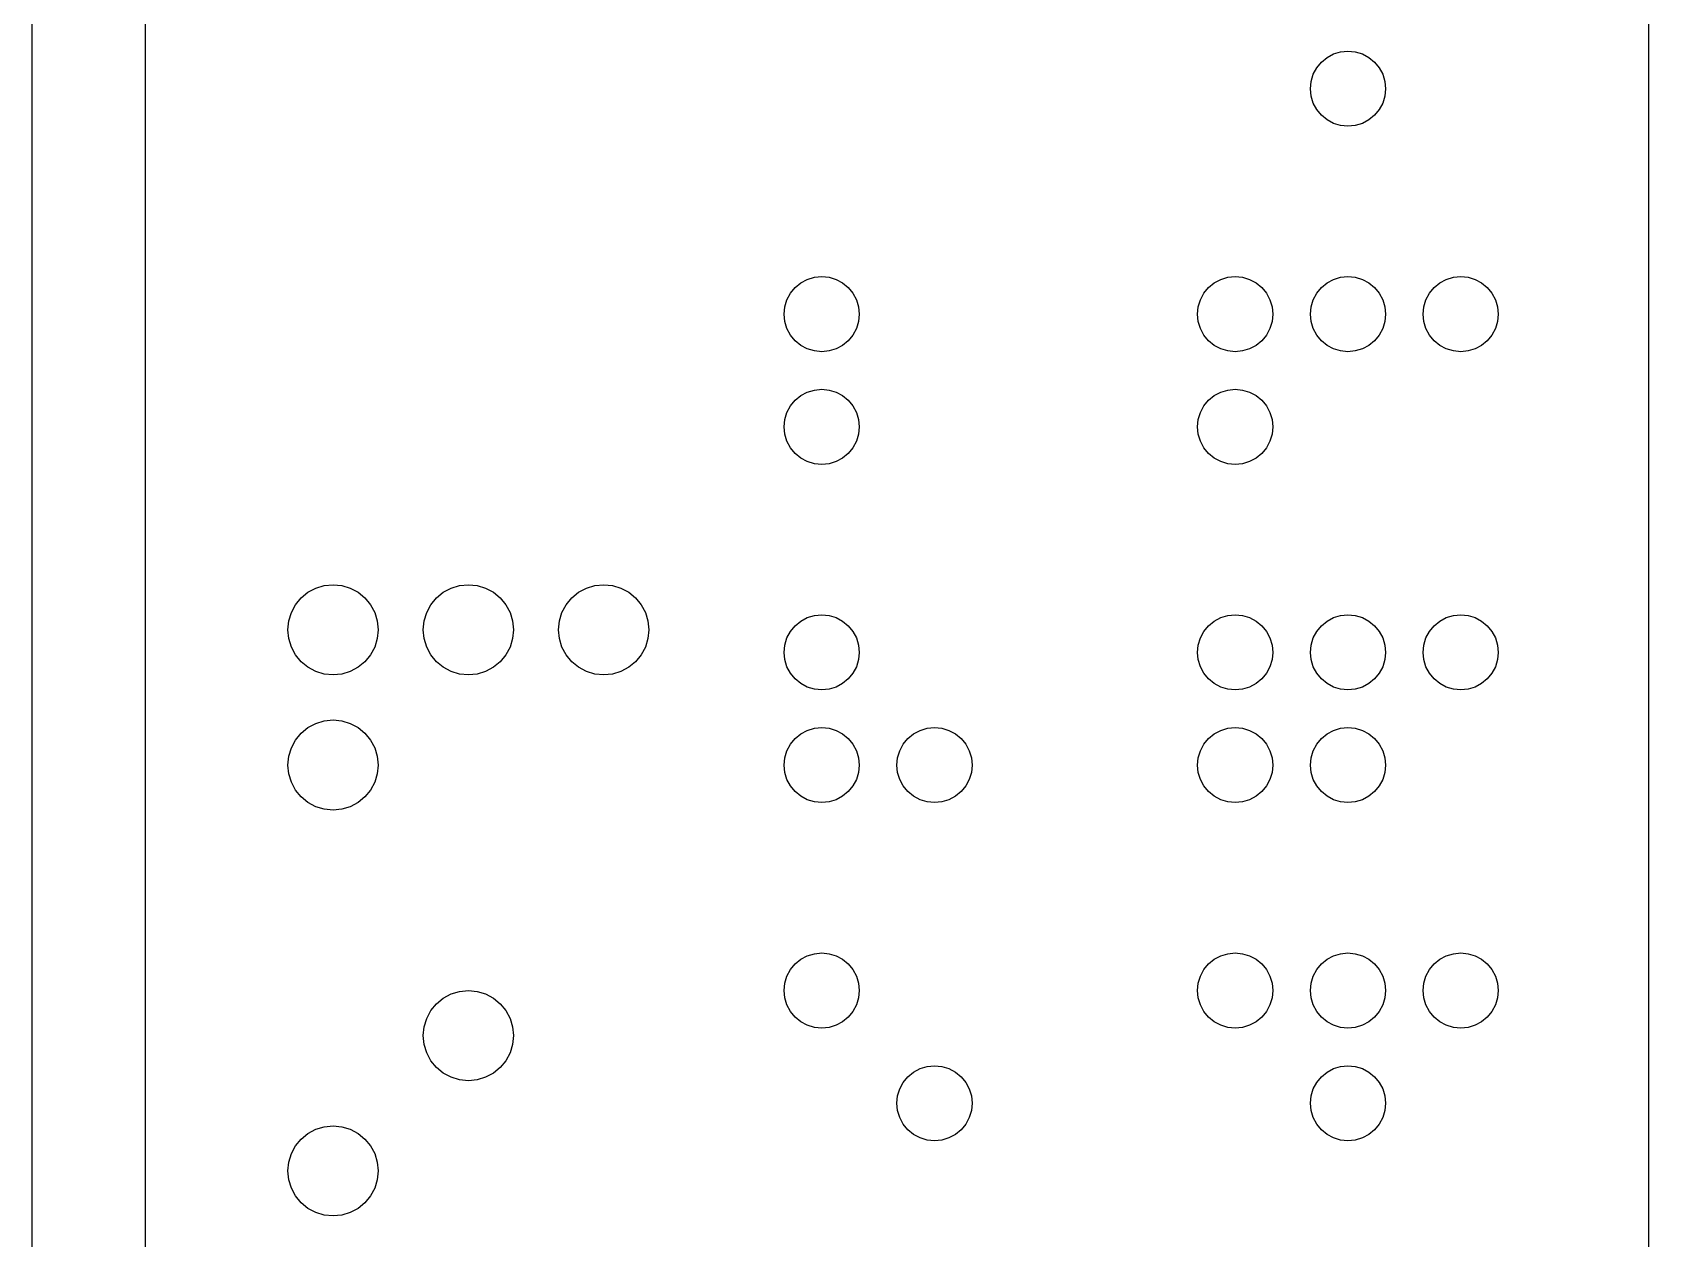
# Model space of a CAD drawing. Header units: metres. Extents: x 13 to 210, y -112 to 112.
# Drawn here: x 167 to 210, y 16.4 to 48.5 of the extents above; entities that cross this region are included whole.
import ezdxf

# ---------------------------------------------------------------- set-up
doc = ezdxf.new("R2010")
doc.units = ezdxf.units.M

msp = doc.modelspace()

# ---------------------------------------------------------------- linework, layer by layer
for p, q in [((167, -106), (167, 106)), ((170, 106), (170, -106)), ((210, -106), (210, 106)), ((201.293, 47.7071), (201.444, 47.8315)), ((201.444, 47.8315), (201.617, 47.9239)), ((201.617, 47.9239), (201.805, 47.9808)), ((201.805, 47.9808), (202, 48)), ((202, 48), (202.195, 47.9808)), ((202.195, 47.9808), (202.383, 47.9239)), ((202.383, 47.9239), (202.556, 47.8315)), ((202.556, 47.8315), (202.707, 47.7071)), ((201.019, 47.1951), (201.076, 47.3827)), ((201.076, 47.3827), (201.169, 47.5556)), ((201.169, 47.5556), (201.293, 47.7071)), ((202.707, 47.7071), (202.831, 47.5556)), ((202.831, 47.5556), (202.924, 47.3827)), ((202.924, 47.3827), (202.981, 47.1951)), ((201, 47), (201.019, 47.1951)), ((201.019, 46.8049), (201, 47)), ((202.981, 47.1951), (203, 47)), ((203, 47), (202.981, 46.8049)), ((201.076, 46.6173), (201.019, 46.8049)), ((201.169, 46.4444), (201.076, 46.6173)), ((201.293, 46.2929), (201.169, 46.4444)), ((202.831, 46.4444), (202.707, 46.2929)), ((202.924, 46.6173), (202.831, 46.4444)), ((202.981, 46.8049), (202.924, 46.6173)), ((201.444, 46.1685), (201.293, 46.2929)), ((201.617, 46.0761), (201.444, 46.1685)), ((201.805, 46.0192), (201.617, 46.0761)), ((202, 46), (201.805, 46.0192)), ((202.195, 46.0192), (202, 46)), ((202.383, 46.0761), (202.195, 46.0192)), ((202.556, 46.1685), (202.383, 46.0761)), ((202.707, 46.2929), (202.556, 46.1685)), ((187.293, 41.7071), (187.444, 41.8315)), ((187.444, 41.8315), (187.617, 41.9239)), ((187.617, 41.9239), (187.805, 41.9808)), ((187.805, 41.9808), (188, 42)), ((188, 42), (188.195, 41.9808)), ((188.195, 41.9808), (188.383, 41.9239)), ((188.383, 41.9239), (188.556, 41.8315)), ((188.556, 41.8315), (188.707, 41.7071)), ((198.293, 41.7071), (198.444, 41.8315)), ((198.444, 41.8315), (198.617, 41.9239)), ((198.617, 41.9239), (198.805, 41.9808)), ((198.805, 41.9808), (199, 42)), ((199, 42), (199.195, 41.9808)), ((199.195, 41.9808), (199.383, 41.9239)), ((199.383, 41.9239), (199.556, 41.8315)), ((199.556, 41.8315), (199.707, 41.7071)), ((201.293, 41.7071), (201.444, 41.8315)), ((201.444, 41.8315), (201.617, 41.9239)), ((201.617, 41.9239), (201.805, 41.9808)), ((201.805, 41.9808), (202, 42)), ((202, 42), (202.195, 41.9808)), ((202.195, 41.9808), (202.383, 41.9239)), ((202.383, 41.9239), (202.556, 41.8315)), ((202.556, 41.8315), (202.707, 41.7071)), ((204.293, 41.7071), (204.444, 41.8315)), ((204.444, 41.8315), (204.617, 41.9239)), ((204.617, 41.9239), (204.805, 41.9808)), ((204.805, 41.9808), (205, 42)), ((205, 42), (205.195, 41.9808)), ((205.195, 41.9808), (205.383, 41.9239)), ((205.383, 41.9239), (205.556, 41.8315)), ((205.556, 41.8315), (205.707, 41.7071)), ((187.019, 41.1951), (187.076, 41.3827)), ((187.076, 41.3827), (187.169, 41.5556)), ((187.169, 41.5556), (187.293, 41.7071)), ((188.707, 41.7071), (188.831, 41.5556)), ((188.831, 41.5556), (188.924, 41.3827)), ((188.924, 41.3827), (188.981, 41.1951)), ((198.019, 41.1951), (198.076, 41.3827)), ((198.076, 41.3827), (198.169, 41.5556)), ((198.169, 41.5556), (198.293, 41.7071)), ((199.707, 41.7071), (199.831, 41.5556)), ((199.831, 41.5556), (199.924, 41.3827)), ((199.924, 41.3827), (199.981, 41.1951)), ((201.019, 41.1951), (201.076, 41.3827)), ((201.076, 41.3827), (201.169, 41.5556)), ((201.169, 41.5556), (201.293, 41.7071)), ((202.707, 41.7071), (202.831, 41.5556)), ((202.831, 41.5556), (202.924, 41.3827)), ((202.924, 41.3827), (202.981, 41.1951)), ((204.019, 41.1951), (204.076, 41.3827)), ((204.076, 41.3827), (204.169, 41.5556)), ((204.169, 41.5556), (204.293, 41.7071)), ((205.707, 41.7071), (205.831, 41.5556)), ((205.831, 41.5556), (205.924, 41.3827)), ((205.924, 41.3827), (205.981, 41.1951)), ((187, 41), (187.019, 41.1951)), ((187.019, 40.8049), (187, 41)), ((188.981, 41.1951), (189, 41)), ((189, 41), (188.981, 40.8049)), ((198, 41), (198.019, 41.1951)), ((198.019, 40.8049), (198, 41)), ((199.981, 41.1951), (200, 41)), ((200, 41), (199.981, 40.8049)), ((201, 41), (201.019, 41.1951)), ((201.019, 40.8049), (201, 41)), ((202.981, 41.1951), (203, 41)), ((203, 41), (202.981, 40.8049)), ((204, 41), (204.019, 41.1951)), ((204.019, 40.8049), (204, 41)), ((205.981, 41.1951), (206, 41)), ((206, 41), (205.981, 40.8049)), ((187.076, 40.6173), (187.019, 40.8049)), ((187.169, 40.4444), (187.076, 40.6173)), ((187.293, 40.2929), (187.169, 40.4444)), ((188.831, 40.4444), (188.707, 40.2929)), ((188.924, 40.6173), (188.831, 40.4444)), ((188.981, 40.8049), (188.924, 40.6173)), ((198.076, 40.6173), (198.019, 40.8049)), ((198.169, 40.4444), (198.076, 40.6173)), ((198.293, 40.2929), (198.169, 40.4444)), ((199.831, 40.4444), (199.707, 40.2929)), ((199.924, 40.6173), (199.831, 40.4444)), ((199.981, 40.8049), (199.924, 40.6173)), ((201.076, 40.6173), (201.019, 40.8049)), ((201.169, 40.4444), (201.076, 40.6173)), ((201.293, 40.2929), (201.169, 40.4444)), ((202.831, 40.4444), (202.707, 40.2929)), ((202.924, 40.6173), (202.831, 40.4444)), ((202.981, 40.8049), (202.924, 40.6173)), ((204.076, 40.6173), (204.019, 40.8049)), ((204.169, 40.4444), (204.076, 40.6173)), ((204.293, 40.2929), (204.169, 40.4444)), ((205.831, 40.4444), (205.707, 40.2929)), ((205.924, 40.6173), (205.831, 40.4444)), ((205.981, 40.8049), (205.924, 40.6173)), ((187.444, 40.1685), (187.293, 40.2929)), ((187.617, 40.0761), (187.444, 40.1685)), ((187.805, 40.0192), (187.617, 40.0761)), ((188, 40), (187.805, 40.0192)), ((188.195, 40.0192), (188, 40)), ((188.383, 40.0761), (188.195, 40.0192)), ((188.556, 40.1685), (188.383, 40.0761)), ((188.707, 40.2929), (188.556, 40.1685)), ((198.444, 40.1685), (198.293, 40.2929)), ((198.617, 40.0761), (198.444, 40.1685)), ((198.805, 40.0192), (198.617, 40.0761)), ((199, 40), (198.805, 40.0192)), ((199.195, 40.0192), (199, 40)), ((199.383, 40.0761), (199.195, 40.0192)), ((199.556, 40.1685), (199.383, 40.0761)), ((199.707, 40.2929), (199.556, 40.1685)), ((201.444, 40.1685), (201.293, 40.2929)), ((201.617, 40.0761), (201.444, 40.1685)), ((201.805, 40.0192), (201.617, 40.0761)), ((202, 40), (201.805, 40.0192)), ((202.195, 40.0192), (202, 40)), ((202.383, 40.0761), (202.195, 40.0192)), ((202.556, 40.1685), (202.383, 40.0761)), ((202.707, 40.2929), (202.556, 40.1685)), ((204.444, 40.1685), (204.293, 40.2929)), ((204.617, 40.0761), (204.444, 40.1685)), ((204.805, 40.0192), (204.617, 40.0761)), ((205, 40), (204.805, 40.0192)), ((205.195, 40.0192), (205, 40)), ((205.383, 40.0761), (205.195, 40.0192)), ((205.556, 40.1685), (205.383, 40.0761)), ((205.707, 40.2929), (205.556, 40.1685)), ((187.169, 38.5556), (187.293, 38.7071)), ((187.293, 38.7071), (187.444, 38.8315)), ((187.444, 38.8315), (187.617, 38.9239)), ((187.617, 38.9239), (187.805, 38.9808)), ((187.805, 38.9808), (188, 39)), ((188, 39), (188.195, 38.9808)), ((188.195, 38.9808), (188.383, 38.9239)), ((188.383, 38.9239), (188.556, 38.8315)), ((188.556, 38.8315), (188.707, 38.7071)), ((188.707, 38.7071), (188.831, 38.5556)), ((198.169, 38.5556), (198.293, 38.7071)), ((198.293, 38.7071), (198.444, 38.8315)), ((198.444, 38.8315), (198.617, 38.9239)), ((198.617, 38.9239), (198.805, 38.9808)), ((198.805, 38.9808), (199, 39)), ((199, 39), (199.195, 38.9808)), ((199.195, 38.9808), (199.383, 38.9239)), ((199.383, 38.9239), (199.556, 38.8315)), ((199.556, 38.8315), (199.707, 38.7071)), ((199.707, 38.7071), (199.831, 38.5556)), ((187.019, 38.1951), (187.076, 38.3827)), ((187.076, 38.3827), (187.169, 38.5556)), ((188.831, 38.5556), (188.924, 38.3827)), ((188.924, 38.3827), (188.981, 38.1951)), ((198.019, 38.1951), (198.076, 38.3827)), ((198.076, 38.3827), (198.169, 38.5556)), ((199.831, 38.5556), (199.924, 38.3827)), ((199.924, 38.3827), (199.981, 38.1951)), ((187, 38), (187.019, 38.1951)), ((187.019, 37.8049), (187, 38)), ((188.981, 38.1951), (189, 38)), ((189, 38), (188.981, 37.8049)), ((198, 38), (198.019, 38.1951)), ((198.019, 37.8049), (198, 38)), ((199.981, 38.1951), (200, 38)), ((200, 38), (199.981, 37.8049)), ((187.076, 37.6173), (187.019, 37.8049)), ((187.169, 37.4444), (187.076, 37.6173)), ((187.293, 37.2929), (187.169, 37.4444)), ((188.831, 37.4444), (188.707, 37.2929)), ((188.924, 37.6173), (188.831, 37.4444)), ((188.981, 37.8049), (188.924, 37.6173)), ((198.076, 37.6173), (198.019, 37.8049)), ((198.169, 37.4444), (198.076, 37.6173)), ((198.293, 37.2929), (198.169, 37.4444)), ((199.831, 37.4444), (199.707, 37.2929)), ((199.924, 37.6173), (199.831, 37.4444)), ((199.981, 37.8049), (199.924, 37.6173)), ((187.444, 37.1685), (187.293, 37.2929)), ((187.617, 37.0761), (187.444, 37.1685)), ((187.805, 37.0192), (187.617, 37.0761)), ((188, 37), (187.805, 37.0192)), ((188.195, 37.0192), (188, 37)), ((188.383, 37.0761), (188.195, 37.0192)), ((188.556, 37.1685), (188.383, 37.0761)), ((188.707, 37.2929), (188.556, 37.1685)), ((198.444, 37.1685), (198.293, 37.2929)), ((198.617, 37.0761), (198.444, 37.1685)), ((198.805, 37.0192), (198.617, 37.0761)), ((199, 37), (198.805, 37.0192)), ((199.195, 37.0192), (199, 37)), ((199.383, 37.0761), (199.195, 37.0192)), ((199.556, 37.1685), (199.383, 37.0761)), ((199.707, 37.2929), (199.556, 37.1685)), ((174.151, 33.4485), (174.333, 33.5978)), ((174.333, 33.5978), (174.541, 33.7086)), ((174.541, 33.7086), (174.766, 33.7769)), ((174.766, 33.7769), (175, 33.8)), ((175, 33.8), (175.234, 33.7769)), ((175.234, 33.7769), (175.459, 33.7086)), ((175.459, 33.7086), (175.667, 33.5978)), ((175.667, 33.5978), (175.848, 33.4485)), ((177.751, 33.4485), (177.933, 33.5978)), ((177.933, 33.5978), (178.141, 33.7086)), ((178.141, 33.7086), (178.366, 33.7769)), ((178.366, 33.7769), (178.6, 33.8)), ((178.6, 33.8), (178.834, 33.7769)), ((178.834, 33.7769), (179.059, 33.7086)), ((179.059, 33.7086), (179.267, 33.5978)), ((179.267, 33.5978), (179.449, 33.4485)), ((181.351, 33.4485), (181.533, 33.5978)), ((181.533, 33.5978), (181.741, 33.7086)), ((181.741, 33.7086), (181.966, 33.7769)), ((181.966, 33.7769), (182.2, 33.8)), ((182.2, 33.8), (182.434, 33.7769)), ((182.434, 33.7769), (182.659, 33.7086)), ((182.659, 33.7086), (182.867, 33.5978)), ((182.867, 33.5978), (183.049, 33.4485)), ((173.891, 33.0592), (174.002, 33.2667)), ((174.002, 33.2667), (174.151, 33.4485)), ((175.848, 33.4485), (175.998, 33.2667)), ((175.998, 33.2667), (176.109, 33.0592)), ((177.491, 33.0592), (177.602, 33.2667)), ((177.602, 33.2667), (177.751, 33.4485)), ((179.449, 33.4485), (179.598, 33.2667)), ((179.598, 33.2667), (179.709, 33.0592)), ((181.091, 33.0592), (181.202, 33.2667)), ((181.202, 33.2667), (181.351, 33.4485)), ((183.049, 33.4485), (183.198, 33.2667)), ((183.198, 33.2667), (183.309, 33.0592)), ((173.8, 32.6), (173.823, 32.8341)), ((173.823, 32.8341), (173.891, 33.0592)), ((176.109, 33.0592), (176.177, 32.8341)), ((176.177, 32.8341), (176.2, 32.6)), ((177.4, 32.6), (177.423, 32.8341)), ((177.423, 32.8341), (177.491, 33.0592)), ((179.709, 33.0592), (179.777, 32.8341)), ((179.777, 32.8341), (179.8, 32.6)), ((181, 32.6), (181.023, 32.8341)), ((181.023, 32.8341), (181.091, 33.0592)), ((183.309, 33.0592), (183.377, 32.8341)), ((183.377, 32.8341), (183.4, 32.6)), ((187.169, 32.5556), (187.293, 32.7071)), ((187.293, 32.7071), (187.444, 32.8315)), ((187.444, 32.8315), (187.617, 32.9239)), ((187.617, 32.9239), (187.805, 32.9808)), ((187.805, 32.9808), (188, 33)), ((188, 33), (188.195, 32.9808)), ((188.195, 32.9808), (188.383, 32.9239)), ((188.383, 32.9239), (188.556, 32.8315)), ((188.556, 32.8315), (188.707, 32.7071)), ((188.707, 32.7071), (188.831, 32.5556)), ((198.169, 32.5556), (198.293, 32.7071)), ((198.293, 32.7071), (198.444, 32.8315)), ((198.444, 32.8315), (198.617, 32.9239)), ((198.617, 32.9239), (198.805, 32.9808)), ((198.805, 32.9808), (199, 33)), ((199, 33), (199.195, 32.9808)), ((199.195, 32.9808), (199.383, 32.9239)), ((199.383, 32.9239), (199.556, 32.8315)), ((199.556, 32.8315), (199.707, 32.7071)), ((199.707, 32.7071), (199.831, 32.5556)), ((201.169, 32.5556), (201.293, 32.7071)), ((201.293, 32.7071), (201.444, 32.8315)), ((201.444, 32.8315), (201.617, 32.9239)), ((201.617, 32.9239), (201.805, 32.9808)), ((201.805, 32.9808), (202, 33)), ((202, 33), (202.195, 32.9808)), ((202.195, 32.9808), (202.383, 32.9239)), ((202.383, 32.9239), (202.556, 32.8315)), ((202.556, 32.8315), (202.707, 32.7071)), ((202.707, 32.7071), (202.831, 32.5556)), ((204.169, 32.5556), (204.293, 32.7071)), ((204.293, 32.7071), (204.444, 32.8315)), ((204.444, 32.8315), (204.617, 32.9239)), ((204.617, 32.9239), (204.805, 32.9808)), ((204.805, 32.9808), (205, 33)), ((205, 33), (205.195, 32.9808)), ((205.195, 32.9808), (205.383, 32.9239)), ((205.383, 32.9239), (205.556, 32.8315)), ((205.556, 32.8315), (205.707, 32.7071)), ((205.707, 32.7071), (205.831, 32.5556)), ((173.823, 32.3659), (173.8, 32.6)), ((173.891, 32.1408), (173.823, 32.3659)), ((176.177, 32.3659), (176.109, 32.1408)), ((176.2, 32.6), (176.177, 32.3659)), ((177.423, 32.3659), (177.4, 32.6)), ((177.491, 32.1408), (177.423, 32.3659)), ((179.777, 32.3659), (179.709, 32.1408)), ((179.8, 32.6), (179.777, 32.3659)), ((181.023, 32.3659), (181, 32.6)), ((181.091, 32.1408), (181.023, 32.3659)), ((183.377, 32.3659), (183.309, 32.1408)), ((183.4, 32.6), (183.377, 32.3659)), ((187.019, 32.1951), (187.076, 32.3827)), ((187.076, 32.3827), (187.169, 32.5556)), ((188.831, 32.5556), (188.924, 32.3827)), ((188.924, 32.3827), (188.981, 32.1951)), ((198.019, 32.1951), (198.076, 32.3827)), ((198.076, 32.3827), (198.169, 32.5556)), ((199.831, 32.5556), (199.924, 32.3827)), ((199.924, 32.3827), (199.981, 32.1951)), ((201.019, 32.1951), (201.076, 32.3827)), ((201.076, 32.3827), (201.169, 32.5556)), ((202.831, 32.5556), (202.924, 32.3827)), ((202.924, 32.3827), (202.981, 32.1951)), ((204.019, 32.1951), (204.076, 32.3827)), ((204.076, 32.3827), (204.169, 32.5556)), ((205.831, 32.5556), (205.924, 32.3827)), ((205.924, 32.3827), (205.981, 32.1951)), ((174.002, 31.9333), (173.891, 32.1408)), ((174.151, 31.7515), (174.002, 31.9333)), ((175.998, 31.9333), (175.848, 31.7515)), ((176.109, 32.1408), (175.998, 31.9333)), ((177.602, 31.9333), (177.491, 32.1408)), ((177.751, 31.7515), (177.602, 31.9333)), ((179.598, 31.9333), (179.449, 31.7515)), ((179.709, 32.1408), (179.598, 31.9333)), ((181.202, 31.9333), (181.091, 32.1408)), ((181.351, 31.7515), (181.202, 31.9333)), ((183.198, 31.9333), (183.049, 31.7515)), ((183.309, 32.1408), (183.198, 31.9333)), ((187, 32), (187.019, 32.1951)), ((187.019, 31.8049), (187, 32)), ((188.981, 32.1951), (189, 32)), ((189, 32), (188.981, 31.8049)), ((198, 32), (198.019, 32.1951)), ((198.019, 31.8049), (198, 32)), ((199.981, 32.1951), (200, 32)), ((200, 32), (199.981, 31.8049)), ((201, 32), (201.019, 32.1951)), ((201.019, 31.8049), (201, 32)), ((202.981, 32.1951), (203, 32)), ((203, 32), (202.981, 31.8049)), ((204, 32), (204.019, 32.1951)), ((204.019, 31.8049), (204, 32)), ((205.981, 32.1951), (206, 32)), ((206, 32), (205.981, 31.8049)), ((174.333, 31.6022), (174.151, 31.7515)), ((174.541, 31.4914), (174.333, 31.6022)), ((174.766, 31.4231), (174.541, 31.4914)), ((175, 31.4), (174.766, 31.4231)), ((175.234, 31.4231), (175, 31.4)), ((175.459, 31.4914), (175.234, 31.4231)), ((175.667, 31.6022), (175.459, 31.4914)), ((175.848, 31.7515), (175.667, 31.6022)), ((177.933, 31.6022), (177.751, 31.7515)), ((178.141, 31.4914), (177.933, 31.6022)), ((178.366, 31.4231), (178.141, 31.4914)), ((178.6, 31.4), (178.366, 31.4231)), ((178.834, 31.4231), (178.6, 31.4)), ((179.059, 31.4914), (178.834, 31.4231)), ((179.267, 31.6022), (179.059, 31.4914)), ((179.449, 31.7515), (179.267, 31.6022)), ((181.533, 31.6022), (181.351, 31.7515)), ((181.741, 31.4914), (181.533, 31.6022)), ((181.966, 31.4231), (181.741, 31.4914)), ((182.2, 31.4), (181.966, 31.4231)), ((182.434, 31.4231), (182.2, 31.4)), ((182.659, 31.4914), (182.434, 31.4231)), ((182.867, 31.6022), (182.659, 31.4914)), ((183.049, 31.7515), (182.867, 31.6022)), ((187.076, 31.6173), (187.019, 31.8049)), ((187.169, 31.4444), (187.076, 31.6173)), ((187.293, 31.2929), (187.169, 31.4444)), ((188.831, 31.4444), (188.707, 31.2929)), ((188.924, 31.6173), (188.831, 31.4444)), ((188.981, 31.8049), (188.924, 31.6173)), ((198.076, 31.6173), (198.019, 31.8049)), ((198.169, 31.4444), (198.076, 31.6173)), ((198.293, 31.2929), (198.169, 31.4444)), ((199.831, 31.4444), (199.707, 31.2929)), ((199.924, 31.6173), (199.831, 31.4444)), ((199.981, 31.8049), (199.924, 31.6173)), ((201.076, 31.6173), (201.019, 31.8049)), ((201.169, 31.4444), (201.076, 31.6173)), ((201.293, 31.2929), (201.169, 31.4444)), ((202.831, 31.4444), (202.707, 31.2929)), ((202.924, 31.6173), (202.831, 31.4444)), ((202.981, 31.8049), (202.924, 31.6173)), ((204.076, 31.6173), (204.019, 31.8049)), ((204.169, 31.4444), (204.076, 31.6173)), ((204.293, 31.2929), (204.169, 31.4444)), ((205.831, 31.4444), (205.707, 31.2929)), ((205.924, 31.6173), (205.831, 31.4444)), ((205.981, 31.8049), (205.924, 31.6173)), ((187.444, 31.1685), (187.293, 31.2929)), ((187.617, 31.0761), (187.444, 31.1685)), ((187.805, 31.0192), (187.617, 31.0761)), ((188, 31), (187.805, 31.0192)), ((188.195, 31.0192), (188, 31)), ((188.383, 31.0761), (188.195, 31.0192)), ((188.556, 31.1685), (188.383, 31.0761)), ((188.707, 31.2929), (188.556, 31.1685)), ((198.444, 31.1685), (198.293, 31.2929)), ((198.617, 31.0761), (198.444, 31.1685)), ((198.805, 31.0192), (198.617, 31.0761)), ((199, 31), (198.805, 31.0192)), ((199.195, 31.0192), (199, 31)), ((199.383, 31.0761), (199.195, 31.0192)), ((199.556, 31.1685), (199.383, 31.0761)), ((199.707, 31.2929), (199.556, 31.1685)), ((201.444, 31.1685), (201.293, 31.2929)), ((201.617, 31.0761), (201.444, 31.1685)), ((201.805, 31.0192), (201.617, 31.0761)), ((202, 31), (201.805, 31.0192)), ((202.195, 31.0192), (202, 31)), ((202.383, 31.0761), (202.195, 31.0192)), ((202.556, 31.1685), (202.383, 31.0761)), ((202.707, 31.2929), (202.556, 31.1685)), ((204.444, 31.1685), (204.293, 31.2929)), ((204.617, 31.0761), (204.444, 31.1685)), ((204.805, 31.0192), (204.617, 31.0761)), ((205, 31), (204.805, 31.0192)), ((205.195, 31.0192), (205, 31)), ((205.383, 31.0761), (205.195, 31.0192)), ((205.556, 31.1685), (205.383, 31.0761)), ((205.707, 31.2929), (205.556, 31.1685)), ((174.333, 29.9978), (174.541, 30.1087)), ((174.541, 30.1087), (174.766, 30.177)), ((174.766, 30.177), (175, 30.2)), ((175, 30.2), (175.234, 30.177)), ((175.234, 30.177), (175.459, 30.1087)), ((175.459, 30.1087), (175.667, 29.9978)), ((174.002, 29.6667), (174.151, 29.8485)), ((174.151, 29.8485), (174.333, 29.9978)), ((175.667, 29.9978), (175.848, 29.8485)), ((175.848, 29.8485), (175.998, 29.6667)), ((187.169, 29.5556), (187.293, 29.7071)), ((187.293, 29.7071), (187.444, 29.8315)), ((187.444, 29.8315), (187.617, 29.9239)), ((187.617, 29.9239), (187.805, 29.9808)), ((187.805, 29.9808), (188, 30)), ((188, 30), (188.195, 29.9808)), ((188.195, 29.9808), (188.383, 29.9239)), ((188.383, 29.9239), (188.556, 29.8315)), ((188.556, 29.8315), (188.707, 29.7071)), ((188.707, 29.7071), (188.831, 29.5556)), ((190.169, 29.5556), (190.293, 29.7071)), ((190.293, 29.7071), (190.444, 29.8315)), ((190.444, 29.8315), (190.617, 29.9239)), ((190.617, 29.9239), (190.805, 29.9808)), ((190.805, 29.9808), (191, 30)), ((191, 30), (191.195, 29.9808)), ((191.195, 29.9808), (191.383, 29.9239)), ((191.383, 29.9239), (191.556, 29.8315)), ((191.556, 29.8315), (191.707, 29.7071)), ((191.707, 29.7071), (191.831, 29.5556)), ((198.169, 29.5556), (198.293, 29.7071)), ((198.293, 29.7071), (198.444, 29.8315)), ((198.444, 29.8315), (198.617, 29.9239)), ((198.617, 29.9239), (198.805, 29.9808)), ((198.805, 29.9808), (199, 30)), ((199, 30), (199.195, 29.9808)), ((199.195, 29.9808), (199.383, 29.9239)), ((199.383, 29.9239), (199.556, 29.8315)), ((199.556, 29.8315), (199.707, 29.7071)), ((199.707, 29.7071), (199.831, 29.5556)), ((201.169, 29.5556), (201.293, 29.7071)), ((201.293, 29.7071), (201.444, 29.8315)), ((201.444, 29.8315), (201.617, 29.9239)), ((201.617, 29.9239), (201.805, 29.9808)), ((201.805, 29.9808), (202, 30)), ((202, 30), (202.195, 29.9808)), ((202.195, 29.9808), (202.383, 29.9239)), ((202.383, 29.9239), (202.556, 29.8315)), ((202.556, 29.8315), (202.707, 29.7071)), ((202.707, 29.7071), (202.831, 29.5556)), ((173.823, 29.2341), (173.891, 29.4592)), ((173.891, 29.4592), (174.002, 29.6667)), ((175.998, 29.6667), (176.109, 29.4592)), ((176.109, 29.4592), (176.177, 29.2341)), ((187.019, 29.1951), (187.076, 29.3827)), ((187.076, 29.3827), (187.169, 29.5556)), ((188.831, 29.5556), (188.924, 29.3827)), ((188.924, 29.3827), (188.981, 29.1951)), ((190.019, 29.1951), (190.076, 29.3827)), ((190.076, 29.3827), (190.169, 29.5556)), ((191.831, 29.5556), (191.924, 29.3827)), ((191.924, 29.3827), (191.981, 29.1951)), ((198.019, 29.1951), (198.076, 29.3827)), ((198.076, 29.3827), (198.169, 29.5556)), ((199.831, 29.5556), (199.924, 29.3827)), ((199.924, 29.3827), (199.981, 29.1951)), ((201.019, 29.1951), (201.076, 29.3827)), ((201.076, 29.3827), (201.169, 29.5556)), ((202.831, 29.5556), (202.924, 29.3827)), ((202.924, 29.3827), (202.981, 29.1951)), ((173.8, 29), (173.823, 29.2341)), ((173.823, 28.7659), (173.8, 29)), ((176.177, 29.2341), (176.2, 29)), ((176.2, 29), (176.177, 28.7659)), ((187, 29), (187.019, 29.1951)), ((187.019, 28.8049), (187, 29)), ((188.981, 29.1951), (189, 29)), ((189, 29), (188.981, 28.8049)), ((190, 29), (190.019, 29.1951)), ((190.019, 28.8049), (190, 29)), ((191.981, 29.1951), (192, 29)), ((192, 29), (191.981, 28.8049)), ((198, 29), (198.019, 29.1951)), ((198.019, 28.8049), (198, 29)), ((199.981, 29.1951), (200, 29)), ((200, 29), (199.981, 28.8049)), ((201, 29), (201.019, 29.1951)), ((201.019, 28.8049), (201, 29)), ((202.981, 29.1951), (203, 29)), ((203, 29), (202.981, 28.8049)), ((173.891, 28.5408), (173.823, 28.7659)), ((174.002, 28.3333), (173.891, 28.5408)), ((176.109, 28.5408), (175.998, 28.3333)), ((176.177, 28.7659), (176.109, 28.5408)), ((187.076, 28.6173), (187.019, 28.8049)), ((187.169, 28.4444), (187.076, 28.6173)), ((187.293, 28.2929), (187.169, 28.4444)), ((188.831, 28.4444), (188.707, 28.2929)), ((188.924, 28.6173), (188.831, 28.4444)), ((188.981, 28.8049), (188.924, 28.6173)), ((190.076, 28.6173), (190.019, 28.8049)), ((190.169, 28.4444), (190.076, 28.6173)), ((190.293, 28.2929), (190.169, 28.4444)), ((191.831, 28.4444), (191.707, 28.2929)), ((191.924, 28.6173), (191.831, 28.4444)), ((191.981, 28.8049), (191.924, 28.6173)), ((198.076, 28.6173), (198.019, 28.8049)), ((198.169, 28.4444), (198.076, 28.6173)), ((198.293, 28.2929), (198.169, 28.4444)), ((199.831, 28.4444), (199.707, 28.2929)), ((199.924, 28.6173), (199.831, 28.4444)), ((199.981, 28.8049), (199.924, 28.6173)), ((201.076, 28.6173), (201.019, 28.8049)), ((201.169, 28.4444), (201.076, 28.6173)), ((201.293, 28.2929), (201.169, 28.4444)), ((202.831, 28.4444), (202.707, 28.2929)), ((202.924, 28.6173), (202.831, 28.4444)), ((202.981, 28.8049), (202.924, 28.6173)), ((174.151, 28.1515), (174.002, 28.3333)), ((174.333, 28.0022), (174.151, 28.1515)), ((174.541, 27.8914), (174.333, 28.0022)), ((175.667, 28.0022), (175.459, 27.8914)), ((175.848, 28.1515), (175.667, 28.0022)), ((175.998, 28.3333), (175.848, 28.1515)), ((187.444, 28.1685), (187.293, 28.2929)), ((187.617, 28.0761), (187.444, 28.1685)), ((187.805, 28.0192), (187.617, 28.0761)), ((188, 28), (187.805, 28.0192)), ((188.195, 28.0192), (188, 28)), ((188.383, 28.0761), (188.195, 28.0192)), ((188.556, 28.1685), (188.383, 28.0761)), ((188.707, 28.2929), (188.556, 28.1685)), ((190.444, 28.1685), (190.293, 28.2929)), ((190.617, 28.0761), (190.444, 28.1685)), ((190.805, 28.0192), (190.617, 28.0761)), ((191, 28), (190.805, 28.0192)), ((191.195, 28.0192), (191, 28)), ((191.383, 28.0761), (191.195, 28.0192)), ((191.556, 28.1685), (191.383, 28.0761)), ((191.707, 28.2929), (191.556, 28.1685)), ((198.444, 28.1685), (198.293, 28.2929)), ((198.617, 28.0761), (198.444, 28.1685)), ((198.805, 28.0192), (198.617, 28.0761)), ((199, 28), (198.805, 28.0192)), ((199.195, 28.0192), (199, 28)), ((199.383, 28.0761), (199.195, 28.0192)), ((199.556, 28.1685), (199.383, 28.0761)), ((199.707, 28.2929), (199.556, 28.1685)), ((201.444, 28.1685), (201.293, 28.2929)), ((201.617, 28.0761), (201.444, 28.1685)), ((201.805, 28.0192), (201.617, 28.0761)), ((202, 28), (201.805, 28.0192)), ((202.195, 28.0192), (202, 28)), ((202.383, 28.0761), (202.195, 28.0192)), ((202.556, 28.1685), (202.383, 28.0761)), ((202.707, 28.2929), (202.556, 28.1685)), ((174.766, 27.8231), (174.541, 27.8914)), ((175, 27.8), (174.766, 27.8231)), ((175.234, 27.8231), (175, 27.8)), ((175.459, 27.8914), (175.234, 27.8231)), ((187.169, 23.5556), (187.293, 23.7071)), ((187.293, 23.7071), (187.444, 23.8315)), ((187.444, 23.8315), (187.617, 23.9239)), ((187.617, 23.9239), (187.805, 23.9808)), ((187.805, 23.9808), (188, 24)), ((188, 24), (188.195, 23.9808)), ((188.195, 23.9808), (188.383, 23.9239)), ((188.383, 23.9239), (188.556, 23.8315)), ((188.556, 23.8315), (188.707, 23.7071)), ((188.707, 23.7071), (188.831, 23.5556)), ((198.169, 23.5556), (198.293, 23.7071)), ((198.293, 23.7071), (198.444, 23.8315)), ((198.444, 23.8315), (198.617, 23.9239)), ((198.617, 23.9239), (198.805, 23.9808)), ((198.805, 23.9808), (199, 24)), ((199, 24), (199.195, 23.9808)), ((199.195, 23.9808), (199.383, 23.9239)), ((199.383, 23.9239), (199.556, 23.8315)), ((199.556, 23.8315), (199.707, 23.7071)), ((199.707, 23.7071), (199.831, 23.5556)), ((201.169, 23.5556), (201.293, 23.7071)), ((201.293, 23.7071), (201.444, 23.8315)), ((201.444, 23.8315), (201.617, 23.9239)), ((201.617, 23.9239), (201.805, 23.9808)), ((201.805, 23.9808), (202, 24)), ((202, 24), (202.195, 23.9808)), ((202.195, 23.9808), (202.383, 23.9239)), ((202.383, 23.9239), (202.556, 23.8315)), ((202.556, 23.8315), (202.707, 23.7071)), ((202.707, 23.7071), (202.831, 23.5556)), ((204.169, 23.5556), (204.293, 23.7071)), ((204.293, 23.7071), (204.444, 23.8315)), ((204.444, 23.8315), (204.617, 23.9239)), ((204.617, 23.9239), (204.805, 23.9808)), ((204.805, 23.9808), (205, 24)), ((205, 24), (205.195, 23.9808)), ((205.195, 23.9808), (205.383, 23.9239)), ((205.383, 23.9239), (205.556, 23.8315)), ((205.556, 23.8315), (205.707, 23.7071)), ((205.707, 23.7071), (205.831, 23.5556)), ((187.019, 23.1951), (187.076, 23.3827)), ((187.076, 23.3827), (187.169, 23.5556)), ((188.831, 23.5556), (188.924, 23.3827)), ((188.924, 23.3827), (188.981, 23.1951)), ((198.019, 23.1951), (198.076, 23.3827)), ((198.076, 23.3827), (198.169, 23.5556)), ((199.831, 23.5556), (199.924, 23.3827)), ((199.924, 23.3827), (199.981, 23.1951)), ((201.019, 23.1951), (201.076, 23.3827)), ((201.076, 23.3827), (201.169, 23.5556)), ((202.831, 23.5556), (202.924, 23.3827)), ((202.924, 23.3827), (202.981, 23.1951)), ((204.019, 23.1951), (204.076, 23.3827)), ((204.076, 23.3827), (204.169, 23.5556)), ((205.831, 23.5556), (205.924, 23.3827)), ((205.924, 23.3827), (205.981, 23.1951)), ((177.751, 22.6485), (177.933, 22.7978)), ((177.933, 22.7978), (178.141, 22.9087)), ((178.141, 22.9087), (178.366, 22.9769)), ((178.366, 22.9769), (178.6, 23)), ((178.6, 23), (178.834, 22.9769)), ((178.834, 22.9769), (179.059, 22.9087)), ((179.059, 22.9087), (179.267, 22.7978)), ((179.267, 22.7978), (179.449, 22.6485)), ((187, 23), (187.019, 23.1951)), ((187.019, 22.8049), (187, 23)), ((187.076, 22.6173), (187.019, 22.8049)), ((188.981, 22.8049), (188.924, 22.6173)), ((188.981, 23.1951), (189, 23)), ((189, 23), (188.981, 22.8049)), ((198, 23), (198.019, 23.1951)), ((198.019, 22.8049), (198, 23)), ((198.076, 22.6173), (198.019, 22.8049)), ((199.981, 22.8049), (199.924, 22.6173)), ((199.981, 23.1951), (200, 23)), ((200, 23), (199.981, 22.8049)), ((201, 23), (201.019, 23.1951)), ((201.019, 22.8049), (201, 23)), ((201.076, 22.6173), (201.019, 22.8049)), ((202.981, 22.8049), (202.924, 22.6173)), ((202.981, 23.1951), (203, 23)), ((203, 23), (202.981, 22.8049)), ((204, 23), (204.019, 23.1951)), ((204.019, 22.8049), (204, 23)), ((204.076, 22.6173), (204.019, 22.8049)), ((205.981, 22.8049), (205.924, 22.6173)), ((205.981, 23.1951), (206, 23)), ((206, 23), (205.981, 22.8049)), ((177.491, 22.2592), (177.602, 22.4667)), ((177.602, 22.4667), (177.751, 22.6485)), ((179.449, 22.6485), (179.598, 22.4667)), ((179.598, 22.4667), (179.709, 22.2592)), ((187.169, 22.4444), (187.076, 22.6173)), ((187.293, 22.2929), (187.169, 22.4444)), ((188.831, 22.4444), (188.707, 22.2929)), ((188.924, 22.6173), (188.831, 22.4444)), ((198.169, 22.4444), (198.076, 22.6173)), ((198.293, 22.2929), (198.169, 22.4444)), ((199.831, 22.4444), (199.707, 22.2929)), ((199.924, 22.6173), (199.831, 22.4444)), ((201.169, 22.4444), (201.076, 22.6173)), ((201.293, 22.2929), (201.169, 22.4444)), ((202.831, 22.4444), (202.707, 22.2929)), ((202.924, 22.6173), (202.831, 22.4444)), ((204.169, 22.4444), (204.076, 22.6173)), ((204.293, 22.2929), (204.169, 22.4444)), ((205.831, 22.4444), (205.707, 22.2929)), ((205.924, 22.6173), (205.831, 22.4444)), ((177.4, 21.8), (177.423, 22.0341)), ((177.423, 22.0341), (177.491, 22.2592)), ((179.709, 22.2592), (179.777, 22.0341)), ((179.777, 22.0341), (179.8, 21.8)), ((187.444, 22.1685), (187.293, 22.2929)), ((187.617, 22.0761), (187.444, 22.1685)), ((187.805, 22.0192), (187.617, 22.0761)), ((188, 22), (187.805, 22.0192)), ((188.195, 22.0192), (188, 22)), ((188.383, 22.0761), (188.195, 22.0192)), ((188.556, 22.1685), (188.383, 22.0761)), ((188.707, 22.2929), (188.556, 22.1685)), ((198.444, 22.1685), (198.293, 22.2929)), ((198.617, 22.0761), (198.444, 22.1685)), ((198.805, 22.0192), (198.617, 22.0761)), ((199, 22), (198.805, 22.0192)), ((199.195, 22.0192), (199, 22)), ((199.383, 22.0761), (199.195, 22.0192)), ((199.556, 22.1685), (199.383, 22.0761)), ((199.707, 22.2929), (199.556, 22.1685)), ((201.444, 22.1685), (201.293, 22.2929)), ((201.617, 22.0761), (201.444, 22.1685)), ((201.805, 22.0192), (201.617, 22.0761)), ((202, 22), (201.805, 22.0192)), ((202.195, 22.0192), (202, 22)), ((202.383, 22.0761), (202.195, 22.0192)), ((202.556, 22.1685), (202.383, 22.0761)), ((202.707, 22.2929), (202.556, 22.1685)), ((204.444, 22.1685), (204.293, 22.2929)), ((204.617, 22.0761), (204.444, 22.1685)), ((204.805, 22.0192), (204.617, 22.0761)), ((205, 22), (204.805, 22.0192)), ((205.195, 22.0192), (205, 22)), ((205.383, 22.0761), (205.195, 22.0192)), ((205.556, 22.1685), (205.383, 22.0761)), ((205.707, 22.2929), (205.556, 22.1685)), ((177.423, 21.5659), (177.4, 21.8)), ((177.491, 21.3408), (177.423, 21.5659)), ((179.777, 21.5659), (179.709, 21.3408)), ((179.8, 21.8), (179.777, 21.5659)), ((177.602, 21.1333), (177.491, 21.3408)), ((177.751, 20.9515), (177.602, 21.1333)), ((179.598, 21.1333), (179.449, 20.9515)), ((179.709, 21.3408), (179.598, 21.1333)), ((177.933, 20.8022), (177.751, 20.9515)), ((178.141, 20.6914), (177.933, 20.8022)), ((178.366, 20.6231), (178.141, 20.6914)), ((179.059, 20.6914), (178.834, 20.6231)), ((179.267, 20.8022), (179.059, 20.6914)), ((179.449, 20.9515), (179.267, 20.8022)), ((190.169, 20.5556), (190.293, 20.7071)), ((190.293, 20.7071), (190.444, 20.8315)), ((190.444, 20.8315), (190.617, 20.9239)), ((190.617, 20.9239), (190.805, 20.9808)), ((190.805, 20.9808), (191, 21)), ((191, 21), (191.195, 20.9808)), ((191.195, 20.9808), (191.383, 20.9239)), ((191.383, 20.9239), (191.556, 20.8315)), ((191.556, 20.8315), (191.707, 20.7071)), ((191.707, 20.7071), (191.831, 20.5556)), ((201.169, 20.5556), (201.293, 20.7071)), ((201.293, 20.7071), (201.444, 20.8315)), ((201.444, 20.8315), (201.617, 20.9239)), ((201.617, 20.9239), (201.805, 20.9808)), ((201.805, 20.9808), (202, 21)), ((202, 21), (202.195, 20.9808)), ((202.195, 20.9808), (202.383, 20.9239)), ((202.383, 20.9239), (202.556, 20.8315)), ((202.556, 20.8315), (202.707, 20.7071)), ((202.707, 20.7071), (202.831, 20.5556)), ((178.6, 20.6), (178.366, 20.6231)), ((178.834, 20.6231), (178.6, 20.6)), ((190.019, 20.1951), (190.076, 20.3827)), ((190.076, 20.3827), (190.169, 20.5556)), ((191.831, 20.5556), (191.924, 20.3827)), ((191.924, 20.3827), (191.981, 20.1951)), ((201.019, 20.1951), (201.076, 20.3827)), ((201.076, 20.3827), (201.169, 20.5556)), ((202.831, 20.5556), (202.924, 20.3827)), ((202.924, 20.3827), (202.981, 20.1951)), ((190, 20), (190.019, 20.1951)), ((190.019, 19.8049), (190, 20)), ((190.076, 19.6173), (190.019, 19.8049)), ((191.981, 19.8049), (191.924, 19.6173)), ((191.981, 20.1951), (192, 20)), ((192, 20), (191.981, 19.8049)), ((201, 20), (201.019, 20.1951)), ((201.019, 19.8049), (201, 20)), ((201.076, 19.6173), (201.019, 19.8049)), ((202.981, 19.8049), (202.924, 19.6173)), ((202.981, 20.1951), (203, 20)), ((203, 20), (202.981, 19.8049)), ((174.541, 19.3087), (174.766, 19.377)), ((174.766, 19.377), (175, 19.4)), ((175, 19.4), (175.234, 19.377)), ((175.234, 19.377), (175.459, 19.3087)), ((190.169, 19.4444), (190.076, 19.6173)), ((190.293, 19.2929), (190.169, 19.4444)), ((191.831, 19.4444), (191.707, 19.2929)), ((191.924, 19.6173), (191.831, 19.4444)), ((201.169, 19.4444), (201.076, 19.6173)), ((201.293, 19.2929), (201.169, 19.4444)), ((202.831, 19.4444), (202.707, 19.2929)), ((202.924, 19.6173), (202.831, 19.4444)), ((174.002, 18.8667), (174.151, 19.0485)), ((174.151, 19.0485), (174.333, 19.1978)), ((174.333, 19.1978), (174.541, 19.3087)), ((175.459, 19.3087), (175.667, 19.1978)), ((175.667, 19.1978), (175.848, 19.0485)), ((175.848, 19.0485), (175.998, 18.8667)), ((190.444, 19.1685), (190.293, 19.2929)), ((190.617, 19.0761), (190.444, 19.1685)), ((190.805, 19.0192), (190.617, 19.0761)), ((191, 19), (190.805, 19.0192)), ((191.195, 19.0192), (191, 19)), ((191.383, 19.0761), (191.195, 19.0192)), ((191.556, 19.1685), (191.383, 19.0761)), ((191.707, 19.2929), (191.556, 19.1685)), ((201.444, 19.1685), (201.293, 19.2929)), ((201.617, 19.0761), (201.444, 19.1685)), ((201.805, 19.0192), (201.617, 19.0761)), ((202, 19), (201.805, 19.0192)), ((202.195, 19.0192), (202, 19)), ((202.383, 19.0761), (202.195, 19.0192)), ((202.556, 19.1685), (202.383, 19.0761)), ((202.707, 19.2929), (202.556, 19.1685)), ((173.823, 18.4341), (173.891, 18.6592)), ((173.891, 18.6592), (174.002, 18.8667)), ((175.998, 18.8667), (176.109, 18.6592)), ((176.109, 18.6592), (176.177, 18.4341)), ((173.8, 18.2), (173.823, 18.4341)), ((173.823, 17.9659), (173.8, 18.2)), ((176.177, 18.4341), (176.2, 18.2)), ((176.2, 18.2), (176.177, 17.9659)), ((173.891, 17.7408), (173.823, 17.9659)), ((174.002, 17.5333), (173.891, 17.7408)), ((176.109, 17.7408), (175.998, 17.5333)), ((176.177, 17.9659), (176.109, 17.7408)), ((174.151, 17.3515), (174.002, 17.5333)), ((174.333, 17.2022), (174.151, 17.3515)), ((174.541, 17.0914), (174.333, 17.2022)), ((175.667, 17.2022), (175.459, 17.0914)), ((175.848, 17.3515), (175.667, 17.2022)), ((175.998, 17.5333), (175.848, 17.3515)), ((174.766, 17.0231), (174.541, 17.0914)), ((175, 17), (174.766, 17.0231)), ((175.234, 17.0231), (175, 17)), ((175.459, 17.0914), (175.234, 17.0231))]:
    msp.add_line(p, q)

doc.saveas('drawing.dxf')
